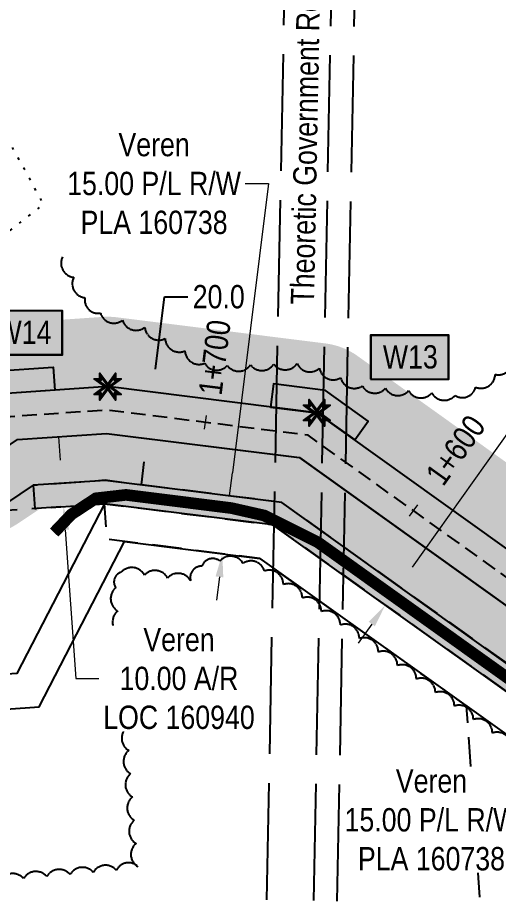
# Model space of a CAD drawing. Extents: x 407785 to 414058, y 6046536 to 6050431.
# Drawn here: x 410801.2 to 411007.3, y 6047616 to 6047995.7 of the extents above; entities that cross this region are included whole.
import ezdxf
from ezdxf.enums import TextEntityAlignment as Align

# ---------------------------------------------------------------- set-up
doc = ezdxf.new("R2010")
doc.units = 0
doc.header["$LTSCALE"] = 5
doc.header["$PDSIZE"] = 0.5
for name, pattern in [('0', [1, 1, 0]), ('foc-ACCESSROAD', [3.75, 2.5, -1.25]), ('foc-TIELINE', [1.875, 1.25, -0.625]), ('foc-TOPO', [1, 0.2, -0.8]), ('foc-UNSURVEYED', [12.5, 10, -2.5])]:
    doc.linetypes.add(name, pattern=pattern)
doc.layers.get('Defpoints').update_dxf_attribs({"color": 9})
for name, color, linetype in [('AS-ROADS', 254, 'Continuous'), ('C-AR', 13, 'foc-ACCESSROAD'), ('C-RW', 13, 'Continuous'), ('C-WS', 13, 'foc-ACCESSROAD'), ('L-MON', 1, 'Continuous'), ('L-ROAD-T', 7, 'Continuous'), ('L-USEC', 7, 'foc-UNSURVEYED'), ('P-BUFFER-H 30m', 51, 'Continuous'), ('P-PROPOSED', 10, 'Continuous'), ('P-PROPOSED-H', 21, 'Continuous'), ('P-TEMP-BLOCKS', 250, 'Continuous'), ('P-TEMP-H', 41, 'Continuous'), ('P-TEMP_WORKSPACE', 46, 'Continuous'), ('P-TXT', 4, 'Continuous'), ('T-BUSH', 110, '0'), ('T-GENERAL', 48, 'foc-TOPO'), ('T-TIE', 201, 'foc-TIELINE')]:
    doc.layers.add(name, color=color, linetype=linetype)
for name, color, linetype, lineweight in [('C-AR-T', 13, 'Continuous', 9), ('C-RW-T', 13, 'Continuous', 9), ('T-TIE-T', 201, 'Continuous', 18)]:
    doc.layers.add(name, color=color, linetype=linetype, lineweight=lineweight)
doc.styles.add('80CG', font='ARIALN.TTF', dxfattribs={"height": 10})
doc.styles.add('80L', font='ARIALN.TTF', dxfattribs={"height": 10})
doc.dimstyles.new('Compass 5 000', dxfattribs={"dimscale": 5, "dimtxt": 9, "dimasz": 2, "dimexe": 0.2, "dimexo": 0.0625, "dimgap": 0.5, "dimtad": 0, "dimtih": 1, "dimtoh": 1, "dimzin": 0, "dimdsep": 46, "dimtxsty": '80CG', "dimcen": 0.1, "dimse1": 1, "dimse2": 1, "dimclrd": 256, "dimclrt": 256, "dimaunit": 1, "dimadec": 4, "dimazin": 0, "dimtfac": 0.06, "dimtofl": 0, "dimtmove": 0, "dimatfit": 1, "dimfxl": 0.2, "dimtolj": 1, "dimtzin": 0, "dimlwd": -1, "dimarcsym": 0})

# ---------------------------------------------------------------- blocks, each defined once
blk = doc.blocks.new('*D40')
at = {"layer": 'C-RW-T', "transparency": 16777216}
for p, q in [((410908.77, 6047924.53), (410893.29, 6047800.6)), ((410898.77, 6047924.53), (410908.77, 6047924.53)), ((410892.05, 6047790.67), (410893.29, 6047800.6)), ((410887.72, 6047755.94), (410886.48, 6047746.02))]:
    blk.add_line(p, q, dxfattribs=at)
for points in [[(410890.4, 6047790.88), (410893.71, 6047790.47), (410890.81, 6047780.75)], [(410886.06, 6047756.15), (410889.37, 6047755.74), (410888.95, 6047765.87)]]:
    blk.add_solid(points, dxfattribs=at)
at = {"layer": 'Defpoints', "color": 0, "transparency": 16777216}
for p in [(410860.95, 6047784.48), (410890.81, 6047780.75), (410859.1, 6047769.6)]:
    blk.add_point(p, dxfattribs=at)
at = {"layer": 'C-RW-T', "transparency": 16777216, "insert": (410859.69, 6047924.53), "char_height": 10, "attachment_point": 5, "style": '80CG', "bg_fill": 3, "box_fill_scale": 1.1, "bg_fill_color": 256, "bg_fill_true_color": 13158600, "bg_fill_transparency": 0}
blk.add_mtext('\\A1;Veren\\P15.00 P/L R/W\\PPLA 160738', dxfattribs=at)
blk = doc.blocks.new('*D41')
at = {"layer": 'C-AR-T', "transparency": 16777216}
for p, q in [((410970.45, 6047760.15), (411012.81, 6047819.52)), ((411012.81, 6047819.52), (411022.81, 6047819.52)), ((410953.02, 6047735.73), (410947.21, 6047727.59))]:
    blk.add_line(p, q, dxfattribs=at)
for points in [[(410969.09, 6047761.12), (410971.8, 6047759.18), (410964.64, 6047752.01)], [(410951.67, 6047736.7), (410954.38, 6047734.77), (410958.83, 6047743.87)]]:
    blk.add_solid(points, dxfattribs=at)
at = {"layer": 'Defpoints', "color": 0, "transparency": 16777216}
for p in [(410964.64, 6047752.01), (410973.69, 6047745.55), (410967.89, 6047737.41)]:
    blk.add_point(p, dxfattribs=at)
at = {"layer": 'C-AR-T', "transparency": 16777216, "insert": (411057.11, 6047819.52), "char_height": 10, "attachment_point": 5, "style": '80CG'}
blk.add_mtext('\\A1;Veren\\P10.00 A/R\\PLOC 160940', dxfattribs=at)
blk = doc.blocks.new('*D52')
at = {"layer": 'C-RW-T', "transparency": 16777216}
for p, q in [((411053.83, 6047688.35), (411059.63, 6047696.49)), ((411033.5, 6047659.87), (411027.69, 6047651.73)), ((411027.69, 6047651.73), (411017.69, 6047651.73))]:
    blk.add_line(p, q, dxfattribs=at)
for points in [[(411052.47, 6047689.32), (411055.18, 6047687.38), (411048.02, 6047680.21)], [(411032.14, 6047660.84), (411034.86, 6047658.9), (411039.31, 6047668.01)]]:
    blk.add_solid(points, dxfattribs=at)
at = {"layer": 'Defpoints', "color": 0, "transparency": 16777216}
for p in [(411048.02, 6047680.21), (411072.65, 6047662.64), (411063.94, 6047650.43)]:
    blk.add_point(p, dxfattribs=at)
at = {"layer": 'C-RW-T', "transparency": 16777216, "insert": (410978.61, 6047651.73), "char_height": 10, "attachment_point": 5, "style": '80CG', "bg_fill": 3, "box_fill_scale": 1.1, "bg_fill_color": 256, "bg_fill_true_color": 13158600, "bg_fill_transparency": 0}
blk.add_mtext('\\A1;Veren\\P15.00 P/L R/W\\PPLA 160738', dxfattribs=at)
blk = doc.blocks.new('*D56')
at = {"layer": 'C-AR-T', "transparency": 16777216}
for p, q in [((410819.54, 6047806.03), (410818.84, 6047816)), ((410821.63, 6047776.1), (410826.08, 6047712.34)), ((410826.08, 6047712.34), (410836.08, 6047712.34))]:
    blk.add_line(p, q, dxfattribs=at)
for points in [[(410821.2, 6047806.14), (410817.88, 6047805.91), (410820.24, 6047796.05)], [(410823.29, 6047776.22), (410819.97, 6047775.99), (410820.93, 6047786.08)]]:
    blk.add_solid(points, dxfattribs=at)
at = {"layer": 'Defpoints', "color": 0, "transparency": 16777216}
for p in [(410820.24, 6047796.05), (410820.74, 6047796.09), (410821.44, 6047786.11)]:
    blk.add_point(p, dxfattribs=at)
at = {"layer": 'C-AR-T', "transparency": 16777216, "insert": (410870.37, 6047712.34), "char_height": 10, "attachment_point": 5, "style": '80CG', "bg_fill": 3, "box_fill_scale": 1.1, "bg_fill_color": 256, "bg_fill_true_color": 13158600, "bg_fill_transparency": 0}
blk.add_mtext('\\A1;Veren\\P10.00 A/R\\PLOC 160940', dxfattribs=at)
blk = doc.blocks.new('TEMP')
h = blk.add_hatch(color=255)
h.dxf.hatch_style = 1
h.paths.add_polyline_path([(0, 0.251), (-0.666, 1.152), (-0.666, 0.666), (-1.152, 0.666), (-0.251, 0), (-1.152, -0.666), (-0.666, -0.666), (-0.666, -1.152), (0, -0.251), (0.666, -1.152), (0.666, -0.666), (1.152, -0.666), (0.251, 0), (1.152, 0.666), (0.666, 0.666), (0.666, 1.152)])
h.paths.add_polyline_path([(0.566, 0.849), (0.566, 0.566), (0.849, 0.566), (0.083, 0), (0.849, -0.566), (0.566, -0.566), (0.566, -0.849), (0, -0.083), (-0.566, -0.849), (-0.566, -0.566), (-0.849, -0.566), (-0.083, 0), (-0.849, 0.566), (-0.566, 0.566), (-0.566, 0.849), (0, 0.083)], flags=16)
h = blk.add_hatch(color=1)
h.dxf.hatch_style = 1
h.paths.add_polyline_path([(0, 0.083), (-0.566, 0.849), (-0.566, 0.566), (-0.849, 0.566), (-0.083, 0), (-0.849, -0.566), (-0.566, -0.566), (-0.566, -0.849), (0, -0.083), (0.566, -0.849), (0.566, -0.566), (0.849, -0.566), (0.083, 0), (0.849, 0.566), (0.566, 0.566), (0.566, 0.849)])
at = {"color": 1}
for p, q in [((-0.083, 0), (0.083, 0)), ((0, 0.083), (0, -0.083))]:
    blk.add_line(p, q, dxfattribs=at)
at = {"color": 255, "flags": 128}
blk.add_lwpolyline([(-0.251, 0), (-1.152, 0.666), (-0.666, 0.666), (-0.666, 1.152), (0, 0.251), (0.666, 1.152), (0.666, 0.666), (1.152, 0.666), (0.251, 0), (1.152, -0.666), (0.666, -0.666), (0.666, -1.152), (0, -0.251), (-0.666, -1.152), (-0.666, -0.666), (-1.152, -0.666)], close=True, dxfattribs=at)
at = {"color": 1, "flags": 128}
blk.add_lwpolyline([(-0.083, 0), (-0.849, 0.566), (-0.566, 0.566), (-0.566, 0.849), (0, 0.083), (0.566, 0.849), (0.566, 0.566), (0.849, 0.566), (0.083, 0), (0.849, -0.566), (0.566, -0.566), (0.566, -0.849), (0, -0.083), (-0.566, -0.849), (-0.566, -0.566), (-0.849, -0.566)], close=True, dxfattribs=at)
blk = doc.blocks.new('Temporary Area')
h = blk.add_hatch(color=191)
h.dxf.hatch_style = 1
h.paths.add_polyline_path([(-16.83, -9.44), (16.33, -9.44), (16.33, 9.05), (-16.83, 9.05)])
at = {"color": 250}
for points in [[(-17.03, -9.64), (16.53, -9.64), (16.53, 9.25), (-17.03, 9.25)], [(-16.93, -9.54), (16.43, -9.54), (16.43, 9.15), (-16.93, 9.15)]]:
    blk.add_lwpolyline(points, close=True, dxfattribs=at)
at = {"color": 250, "style": '80L'}
blk.add_attdef('TEMPORARY', text='', height=9, dxfattribs=at).set_placement((0, -0.15), align=Align.MIDDLE_CENTER)
blk = doc.blocks.new('*D116')
at = {"layer": 'Defpoints', "color": 0, "linetype": 'Continuous', "transparency": 16777216}
for p in [(410854.47, 6047835.65), (410859.08, 6047835.07), (410851.99, 6047815.81)]:
    blk.add_point(p, dxfattribs=at)
at = {"layer": 'P-TXT', "transparency": 16777216}
for p, q in [((410860.33, 6047845), (410864.21, 6047875.99)), ((410864.21, 6047875.99), (410874.21, 6047875.99)), ((410855.36, 6047805.31), (410854.12, 6047795.39))]:
    blk.add_line(p, q, dxfattribs=at)
at = {"layer": 'P-TXT', "linetype": 'Continuous', "transparency": 16777216}
for points in [[(410858.67, 6047845.2), (410861.98, 6047844.79), (410859.08, 6047835.07)], [(410853.71, 6047805.52), (410857.01, 6047805.11), (410856.6, 6047815.24)]]:
    blk.add_solid(points, dxfattribs=at)
at = {"layer": 'P-TXT', "linetype": 'Continuous', "transparency": 16777216, "insert": (410887.41, 6047875.99), "char_height": 10, "attachment_point": 5, "style": '80CG'}
blk.add_mtext('\\A1;20.0', dxfattribs=at)

msp = doc.modelspace()

# ---------------------------------------------------------------- hatches: boundary and pattern name
at = {"layer": 'P-BUFFER-H 30m'}
h = msp.add_hatch(color=256, dxfattribs=at)
h.dxf.hatch_style = 1
h.paths.add_polyline_path([(410684.563, 6047766.556), (410786.451, 6047773.659, 0.1300415), (410800.971, 6047778.604), (410811.198, 6047785.405), (410838.434, 6047787.291), (410910.678, 6047778.248), (411112.797, 6047633.601, 0.3680885), (411151.542, 6047636.872), (411263.333, 6047749.615), (411273.721, 6047739.121), (411392.855, 6047445.887, 0.0984178), (411399.283, 6047436.12), (411540.012, 6047293.383, 0.2943715), (411571.723, 6047286.295), (411834.67, 6047383.071, 0.0361222), (411838.613, 6047384.855), (411948.537, 6047444.491, 0.423162), (411960.147, 6047485.944), (411948.56, 6047505.833), (411975.957, 6047521.795, 0.4142136), (411986.771, 6047562.801), (411913.809, 6047688.033, 0.4142136), (411872.803, 6047698.848), (411855.53, 6047688.784, 0.4142136), (411844.715, 6047647.778), (411892.518, 6047565.729), (411865.121, 6047549.767, 0.4142136), (411854.307, 6047508.762), (411865.116, 6047490.208), (411803.658, 6047456.866), (411574.337, 6047372.466), (411463.2, 6047485.188), (411344.046, 6047778.471, 0.0989209), (411337.576, 6047788.279), (411284.675, 6047841.722, 0.4169486), (411242.07, 6047841.74), (411124.725, 6047723.397), (410946.91, 6047850.651, 0.1248018), (410933.183, 6047856.02), (410843.549, 6047867.239, 0.0484445), (410837.754, 6047867.4), (410792.472, 6047864.265, 0.1301673), (410777.937, 6047859.319), (410767.699, 6047852.511), (410679.003, 6047846.327, 0.4141974), (410651.174, 6047814.329), (410652.563, 6047794.386, 0.4142297)])
h.paths.add_polyline_path([(411316.265, 6047767.184), (411437.662, 6047468.38), (411566.554, 6047337.648), (411816.051, 6047429.474), (411906.589, 6047478.593), (411880.217, 6047523.857), (411933.524, 6047554.915), (411870.625, 6047662.874), (411887.899, 6047672.938), (411960.861, 6047547.705), (411907.554, 6047516.648), (411934.237, 6047470.849), (411824.313, 6047411.213), (411561.365, 6047314.436), (411420.636, 6047457.174), (411299.247, 6047755.958), (411263.351, 6047792.222), (411130.249, 6047657.986), (410921.946, 6047807.059), (410839.268, 6047817.407), (410801.205, 6047814.772), (410784.365, 6047803.574), (410682.478, 6047796.47), (410681.089, 6047816.413), (410777.699, 6047823.149), (410794.543, 6047834.35), (410839.825, 6047837.484), (410929.459, 6047826.266), (411128.039, 6047684.151), (411263.363, 6047820.626)], flags=16)
h = msp.add_hatch(color=256, dxfattribs=at)
h.dxf.hatch_style = 1
h.paths.add_polyline_path([(410878.348, 6047850.681), (410876.889, 6047837.56), (410891.159, 6047835.44), (410892.768, 6047847.751)])
at = {"layer": 'P-PROPOSED-H'}
h = msp.add_hatch(color=256, dxfattribs=at)
h.dxf.hatch_style = 1
h.paths.add_polyline_path([(410682.478, 6047796.47), (410784.365, 6047803.574), (410801.205, 6047814.772), (410839.268, 6047817.407), (410921.946, 6047807.059), (411130.249, 6047657.986), (411263.351, 6047792.222), (411299.247, 6047755.958), (411420.636, 6047457.174), (411561.365, 6047314.436), (411824.313, 6047411.213), (411934.237, 6047470.849), (411907.554, 6047516.648), (411960.861, 6047547.705), (411887.899, 6047672.938), (411870.625, 6047662.874), (411933.524, 6047554.915), (411880.217, 6047523.857), (411906.589, 6047478.593), (411816.051, 6047429.474), (411566.554, 6047337.648), (411437.662, 6047468.38), (411316.265, 6047767.184), (411263.363, 6047820.626), (411128.039, 6047684.151), (410929.459, 6047826.266), (410839.825, 6047837.484), (410794.543, 6047834.35), (410777.699, 6047823.149), (410681.089, 6047816.413)])
at = {"layer": 'P-TEMP-H'}
h = msp.add_hatch(color=256, dxfattribs=at)
h.dxf.hatch_style = 1
h.paths.add_polyline_path([(410780.148, 6047824.777), (410774.613, 6047833.1), (410791.212, 6047844.139), (410816.493, 6047845.889), (410817.184, 6047835.917), (410794.543, 6047834.35)])
h = msp.add_hatch(color=256, dxfattribs=at)
h.dxf.hatch_style = 1
h.paths.add_polyline_path([(410909.622, 6047828.748), (410929.459, 6047826.266), (410945.716, 6047814.631), (410951.533, 6047822.76), (410933.215, 6047835.869), (410910.864, 6047838.667)])

# ---------------------------------------------------------------- linework, layer by layer
at = {"layer": 'AS-ROADS', "const_width": 4.998, "flags": 128}
msp.add_lwpolyline([(410940.755, 6047465.941), (411017.772, 6047541.559), (411101.742, 6047625.416), (411108.379, 6047635.526), (411107.095, 6047643.654), (411096.431, 6047651.754), (410929.751, 6047770.885), (410906.899, 6047782.249), (410892.836, 6047785.431), (410847.658, 6047791.098), (410834.756, 6047789.618), (410824.246, 6047782.723), (410816.838, 6047774.932)], dxfattribs=at)
at = {"layer": 'C-AR', "flags": 128}
msp.add_lwpolyline([(411104.951, 6047639.601), (411105.489, 6047633.159), (411116.174, 6047643.871), (410914.405, 6047787.868), (410838.717, 6047797.336), (410807.83, 6047795.19), (410808.523, 6047785.218), (410838.44, 6047787.297), (410910.656, 6047778.264), (411104.951, 6047639.601)], close=True, dxfattribs=at)
at = {"layer": 'C-RW'}
msp.add_lwpolyline([(411366.815, 6046558.929), (411271.071, 6047139.604), (411103.35, 6047595.5), (411136.574, 6047628.802), (410914.492, 6047787.843), (410838.712, 6047797.328), (410807.867, 6047795.193), (410791.026, 6047783.993), (410683.867, 6047776.53), (410682.478, 6047796.474), (410784.36, 6047803.57), (410801.205, 6047814.772), (410839.268, 6047817.407), (410922.008, 6047807.051), (411167.356, 6047631.348), (411126.521, 6047590.419), (411290.487, 6047144.727), (411387.143, 6046558.526)], dxfattribs=at)
at = {"layer": 'C-RW', "flags": 128}
msp.add_lwpolyline([(410801.731, 6047293.232), (411129.619, 6047621.965), (410910.661, 6047778.263), (410838.43, 6047787.297), (410800.926, 6047714.547), (410748.584, 6047710.898), (410749.627, 6047695.94), (410810.386, 6047700.176), (410846.959, 6047771.12), (410905.037, 6047763.856), (411106.516, 6047620.034), (410802.154, 6047314.887)], dxfattribs=at)
at = {"layer": 'C-WS', "flags": 128}
msp.add_lwpolyline([(410838.44, 6047787.297), (410683.85, 6047776.526), (410694.625, 6047621.969), (410702.307, 6047511.784), (410997.03, 6047531.506), (411004.884, 6047539.368), (410993.641, 6047700.632), (410905.051, 6047763.867), (410839.47, 6047772.067), (410838.44, 6047787.297)], close=True, dxfattribs=at)
at = {"layer": 'L-USEC'}
for p, q in [((410905.597, 6047492.58), (410921.295, 6048296.697)), ((410925.701, 6047492.187), (410941.399, 6048296.304)), ((410935.753, 6047491.991), (410951.451, 6048296.108))]:
    msp.add_line(p, q, dxfattribs=at)
at = {"layer": 'P-PROPOSED', "flags": 128}
msp.add_lwpolyline([(411316.265, 6047767.184), (411263.363, 6047820.626), (411128.039, 6047684.151), (410929.459, 6047826.266), (410839.825, 6047837.484), (410794.543, 6047834.35), (410777.699, 6047823.149), (410681.089, 6047816.413), (410682.478, 6047796.47), (410784.365, 6047803.574), (410801.205, 6047814.772), (410839.268, 6047817.407), (410921.946, 6047807.059), (411130.249, 6047657.986), (411263.351, 6047792.222), (411299.247, 6047755.958)], dxfattribs=at)
at = {"layer": 'P-TEMP_WORKSPACE', "flags": 128}
for points in [[(410780.148, 6047824.777), (410774.613, 6047833.1), (410791.212, 6047844.139), (410816.493, 6047845.889), (410817.184, 6047835.917), (410794.543, 6047834.35)], [(410909.622, 6047828.748), (410929.459, 6047826.266), (410945.716, 6047814.631), (410951.533, 6047822.76), (410933.215, 6047835.869), (410910.864, 6047838.667)]]:
    msp.add_lwpolyline(points, close=True, dxfattribs=at)
at = {"layer": 'T-BUSH', "flags": 128}
for points in [[(410820.434, 6047893.118, 0.5205671), (410825.241, 6047884.354, 0.5205671), (410830.048, 6047875.59, 0.5205671), (410836.677, 6047869.027, 0.5205671), (410846.185, 6047865.944, 0.5205671), (410855.693, 6047862.861, 0.5205671), (410864.411, 6047858.074, 0.5205671), (410872.903, 6047852.802, 0.5205671), (410881.395, 6047847.53, 0.5205671), (410891.05, 6047846.575, 0.5205671), (410901.042, 6047846.868, 0.5205671), (410911.033, 6047847.162, 0.5205671), (410921.024, 6047847.455, 0.5205671), (410930.546, 6047845.397, 0.5205671), (410939.658, 6047841.288, 0.5205671), (410948.942, 6047837.818, 0.5205671), (410958.886, 6047836.802, 0.5205671), (410968.829, 6047835.786, 0.5205671), (410978.773, 6047834.771, 0.5205671), (410988.717, 6047833.755, 0.5205671), (410997.564, 6047837.256, 0.5205671), (411005.934, 6047842.721, 0.5205671), (411013.258, 6047849.109, 0.5205671), (411017.649, 6047858.089, 0.5205671), (411022.139, 6047866.895, 0.5205671), (411032.104, 6047866.112, 0.5205671), (411037.195, 6047865.712, 0.5205671)], [(410937.784, 6047469.498, 0.5205671), (410944.933, 6047476.483, 0.5205671), (410952.083, 6047483.468, 0.5205671), (410959.233, 6047490.454, 0.5205671), (410966.382, 6047497.439, 0.5205671), (410973.532, 6047504.424, 0.5205671), (410980.681, 6047511.41, 0.5205671), (410987.831, 6047518.395, 0.5205671), (410994.981, 6047525.381, 0.5205671), (411002.13, 6047532.366, 0.5205671), (411009.28, 6047539.351, 0.5205671), (411016.416, 6047546.351, 0.5205671), (411023.513, 6047553.39, 0.5205671), (411030.61, 6047560.428, 0.5205671), (411037.707, 6047567.467, 0.5205671), (411044.805, 6047574.505, 0.5205671), (411051.902, 6047581.544, 0.5205671), (411058.999, 6047588.583, 0.5205671), (411066.097, 6047595.621, 0.5205671), (411073.194, 6047602.66, 0.5205671), (411080.291, 6047609.698, 0.5205671), (411087.389, 6047616.737, 0.5205671), (411092.805, 6047624.539, 0.5205671), (411086.23, 6047631.097, 0.5205671), (411078.083, 6047636.889, 0.5205671), (411069.935, 6047642.678, 0.5205671), (411061.787, 6047648.468, 0.5205671), (411053.638, 6047654.257, 0.5205671), (411045.49, 6047660.047, 0.5205671), (411037.342, 6047665.837, 0.5205671), (411029.194, 6047671.626, 0.5205671), (411021.045, 6047677.416, 0.5205671), (411012.897, 6047683.205, 0.5205671), (411004.749, 6047688.995, 0.5205671), (410996.601, 6047694.785, 0.5205671), (410988.452, 6047700.574, 0.5205671), (410980.304, 6047706.364, 0.5205671), (410972.156, 6047712.153, 0.5205671), (410964.008, 6047717.943, 0.5205671), (410955.859, 6047723.733, 0.5205671), (410947.711, 6047729.522, 0.5205671), (410939.563, 6047735.312, 0.5205671), (410931.415, 6047741.101, 0.5205671), (410923.267, 6047746.891, 0.5205671), (410915.118, 6047752.68, 0.5205671), (410906.97, 6047758.47, 0.5205671), (410897.859, 6047761.695, 0.5205671), (410887.914, 6047762.697, 0.5205671), (410880.189, 6047760.512, 0.5205671), (410875.407, 6047754.193, 0.5205671), (410865.49, 6047755.445, 0.5205671), (410855.573, 6047756.696, 0.5205671), (410845.656, 6047757.947, 0.5205671), (410843.296, 6047751.28, 0.5205671), (410844.083, 6047741.315, 0.5205671), (410844.871, 6047731.351, 0.5205671), (410845.658, 6047721.386, 0.5205671), (410846.446, 6047711.422, 0.5205671), (410847.233, 6047701.457, 0.5205671), (410848.02, 6047691.492, 0.5205671), (410848.808, 6047681.528, 0.5205671), (410849.595, 6047671.563, 0.5205671), (410850.383, 6047661.599, 0.5205671), (410851.17, 6047651.634, 0.5205671), (410851.957, 6047641.669, 0.5205671), (410852.745, 6047631.705, 0.5205671), (410843.584, 6047630.142, 0.5205671), (410833.628, 6047629.25, 0.5205671), (410823.672, 6047628.358, 0.5205671), (410813.717, 6047627.466, 0.5205671), (410803.761, 6047626.575, 0.5205671), (410793.805, 6047625.683, 0.5205671), (410783.849, 6047624.791, 0.5205671), (410773.893, 6047623.899, 0.5205671), (410763.938, 6047623.007, 0.5205671), (410753.982, 6047622.116, 0.5205671), (410744.026, 6047621.224, 0.5205671), (410734.07, 6047620.332, 0.5205671), (410724.114, 6047619.44, 0.5205671), (410714.159, 6047618.548, 0.5205671), (410704.203, 6047617.657, 0.5205671), (410694.247, 6047616.765, 0.5205671), (410686.528, 6047611.702, 0.5205671), (410680.277, 6047603.903, 0.5205671), (410674.025, 6047596.103, 0.5205671), (410670.742, 6047586.766, 0.5205671), (410667.976, 6047577.16, 0.5205671), (410665.211, 6047567.555, 0.5205671), (410662.446, 6047557.949, 0.5205671), (410659.681, 6047548.344, 0.5205671), (410656.916, 6047538.738, 0.5205671), (410655.172, 6047532.677, 0.5205671)]]:
    msp.add_lwpolyline(points, format="xyb", dxfattribs=at)
at = {"layer": 'T-GENERAL', "flags": 128}
msp.add_lwpolyline([(410798.026, 6047904.465), (410812.346, 6047915.649), (410798.168, 6047941.508), (410789.259, 6047945.182)], dxfattribs=at)
at = {"layer": 'T-TIE-T'}
msp.add_line((410972.594, 6047786.792), (410969.103, 6047781.915), dxfattribs=at)

# ---------------------------------------------------------------- block references
at = {"layer": 'L-MON', "xscale": 4.997809999999929, "yscale": 4.997809999999929, "zscale": 4.997809999999929}
msp.add_blockref('TEMP', (410929.459, 6047826.266), dxfattribs=at)
at = {"layer": 'P-TEMP-BLOCKS', "color": 4}
ref = msp.add_blockref('Temporary Area', (410803.921, 6047860.806), dxfattribs=dict(at, xscale=0.9995620000000001, yscale=0.9995620000000001, zscale=0.9995620000000001))
ref.add_attrib('TEMPORARY', 'W14', dxfattribs={"layer": '0', "color": 250, "height": 9.9956, "style": '80L'}).set_placement((410803.921, 6047860.806), align=Align.MIDDLE_CENTER)
ref = msp.add_blockref('Temporary Area', (410969.559, 6047850.266), dxfattribs=dict(at, xscale=0.9995620000000001, yscale=0.9995620000000001, zscale=0.9995620000000001))
ref.add_attrib('TEMPORARY', 'W13', dxfattribs={"layer": '0', "color": 250, "height": 9.9956, "style": '80L'}).set_placement((410969.559, 6047850.266), align=Align.MIDDLE_CENTER)

# ---------------------------------------------------------------- texts
at = {"layer": 'L-ROAD-T', "style": '80L'}
msp.add_text('Theoretic Government Road Allowance', height=10, rotation=88.88162, dxfattribs=at).set_placement((410925.209, 6047972.64), align=Align.MIDDLE_CENTER)
at = {"layer": 'T-TIE-T', "style": '80L'}
msp.add_text('1+600', height=9.9956, rotation=54.41044, dxfattribs=at).set_placement((410988.949, 6047810.33), align=Align.MIDDLE_CENTER)

# ---------------------------------------------------------------- dimensions: what is measured, and where the dimension line sits
at = {"layer": 'C-AR-T'}
dim = msp.add_linear_dim(base=(410964.637, 6047752.01), p1=(410967.886, 6047737.413), p2=(410973.692, 6047745.549), angle=54.48852, text='Veren\\P10.00 A/R\\PLOC 160940', dimstyle='Compass 5 000', dxfattribs=at)
dim.commit()
dim.dimension.update_dxf_attribs({"geometry": '*D41', "text_midpoint": (411057.105, 6047819.524), "dimtype": 161})

# ---------------------------------------------------------------- next in the draw order: dimensions: what is measured, and where the dimension line sits
dim = msp.add_linear_dim(base=(410820.238, 6047796.05), p1=(410821.441, 6047786.114), p2=(410820.745, 6047796.085), angle=93.99493, text='Veren\\P10.00 A/R\\PLOC 160940', dimstyle='Compass 5 000', override={"dimtfill": 1}, dxfattribs=at)
dim.commit()
dim.dimension.update_dxf_attribs({"geometry": '*D56', "text_midpoint": (410870.374, 6047712.345), "dimtype": 161})
at = {"layer": 'C-RW-T'}
dim = msp.add_linear_dim(base=(411048.017, 6047680.212), p1=(411063.941, 6047650.432), p2=(411072.649, 6047662.635), angle=54.48883, text='Veren\\P15.00 P/L R/W\\PPLA 160738', dimstyle='Compass 5 000', override={"dimtfill": 1}, dxfattribs=at)
dim.commit()
dim.dimension.update_dxf_attribs({"geometry": '*D52', "text_midpoint": (410978.606, 6047651.728), "dimtype": 161})

# ---------------------------------------------------------------- next in the draw order: dimensions: what is measured, and where the dimension line sits
dim = msp.add_linear_dim(base=(410890.813, 6047780.752), p1=(410859.095, 6047769.597), p2=(410860.954, 6047784.481), angle=82.88085, text='Veren\\P15.00 P/L R/W\\PPLA 160738', dimstyle='Compass 5 000', override={"dimtmove": 1, "dimtfill": 1}, dxfattribs=at)
dim.commit()
dim.dimension.update_dxf_attribs({"geometry": '*D40', "text_midpoint": (410891.124, 6047924.533), "dimtype": 161})

# ---------------------------------------------------------------- next in the draw order: linework, layer by layer
at = {"layer": 'T-TIE', "flags": 128}
msp.add_lwpolyline([(411879.262, 6047667.906), (411947.193, 6047551.31), (411893.886, 6047520.253), (411920.413, 6047474.721), (411820.182, 6047420.343), (411563.96, 6047326.042), (411429.149, 6047462.777), (411307.756, 6047761.571), (411263.357, 6047806.424), (411129.144, 6047671.068), (410925.703, 6047816.662), (410839.547, 6047827.446), (410797.874, 6047824.561), (410781.032, 6047813.361), (410681.783, 6047806.442)], dxfattribs=at)
at = {"layer": 'T-TIE-T'}
msp.add_line((410881.979, 6047825.157), (410881.234, 6047819.206), dxfattribs=at)

# ---------------------------------------------------------------- next in the draw order: block references
at = {"layer": 'L-MON', "xscale": 4.997809999999929, "yscale": 4.997809999999929, "zscale": 4.997809999999929}
msp.add_blockref('TEMP', (410839.825, 6047837.484), dxfattribs=at)

# ---------------------------------------------------------------- next in the draw order: texts
at = {"layer": 'T-TIE-T', "insert": (410880.686, 6047850.639), "char_height": 9.9956, "width": 34.85095, "attachment_point": 2, "rotation": 82.86578, "style": '80L'}
msp.add_mtext('1+700', dxfattribs=at)

# ---------------------------------------------------------------- next in the draw order: dimensions: what is measured, and where the dimension line sits
at = {"layer": 'P-TXT', "color": 6, "linetype": 'Continuous'}
dim = msp.add_linear_dim(base=(410859.085, 6047835.074), p1=(410851.988, 6047815.815), p2=(410854.471, 6047835.651), angle=82.86578, text='20.0', dimstyle='Compass 5 000', dxfattribs=at)
dim.commit()
dim.dimension.update_dxf_attribs({"geometry": '*D116', "text_midpoint": (410887.411, 6047875.986), "dimtype": 161})

doc.saveas('drawing.dxf')
